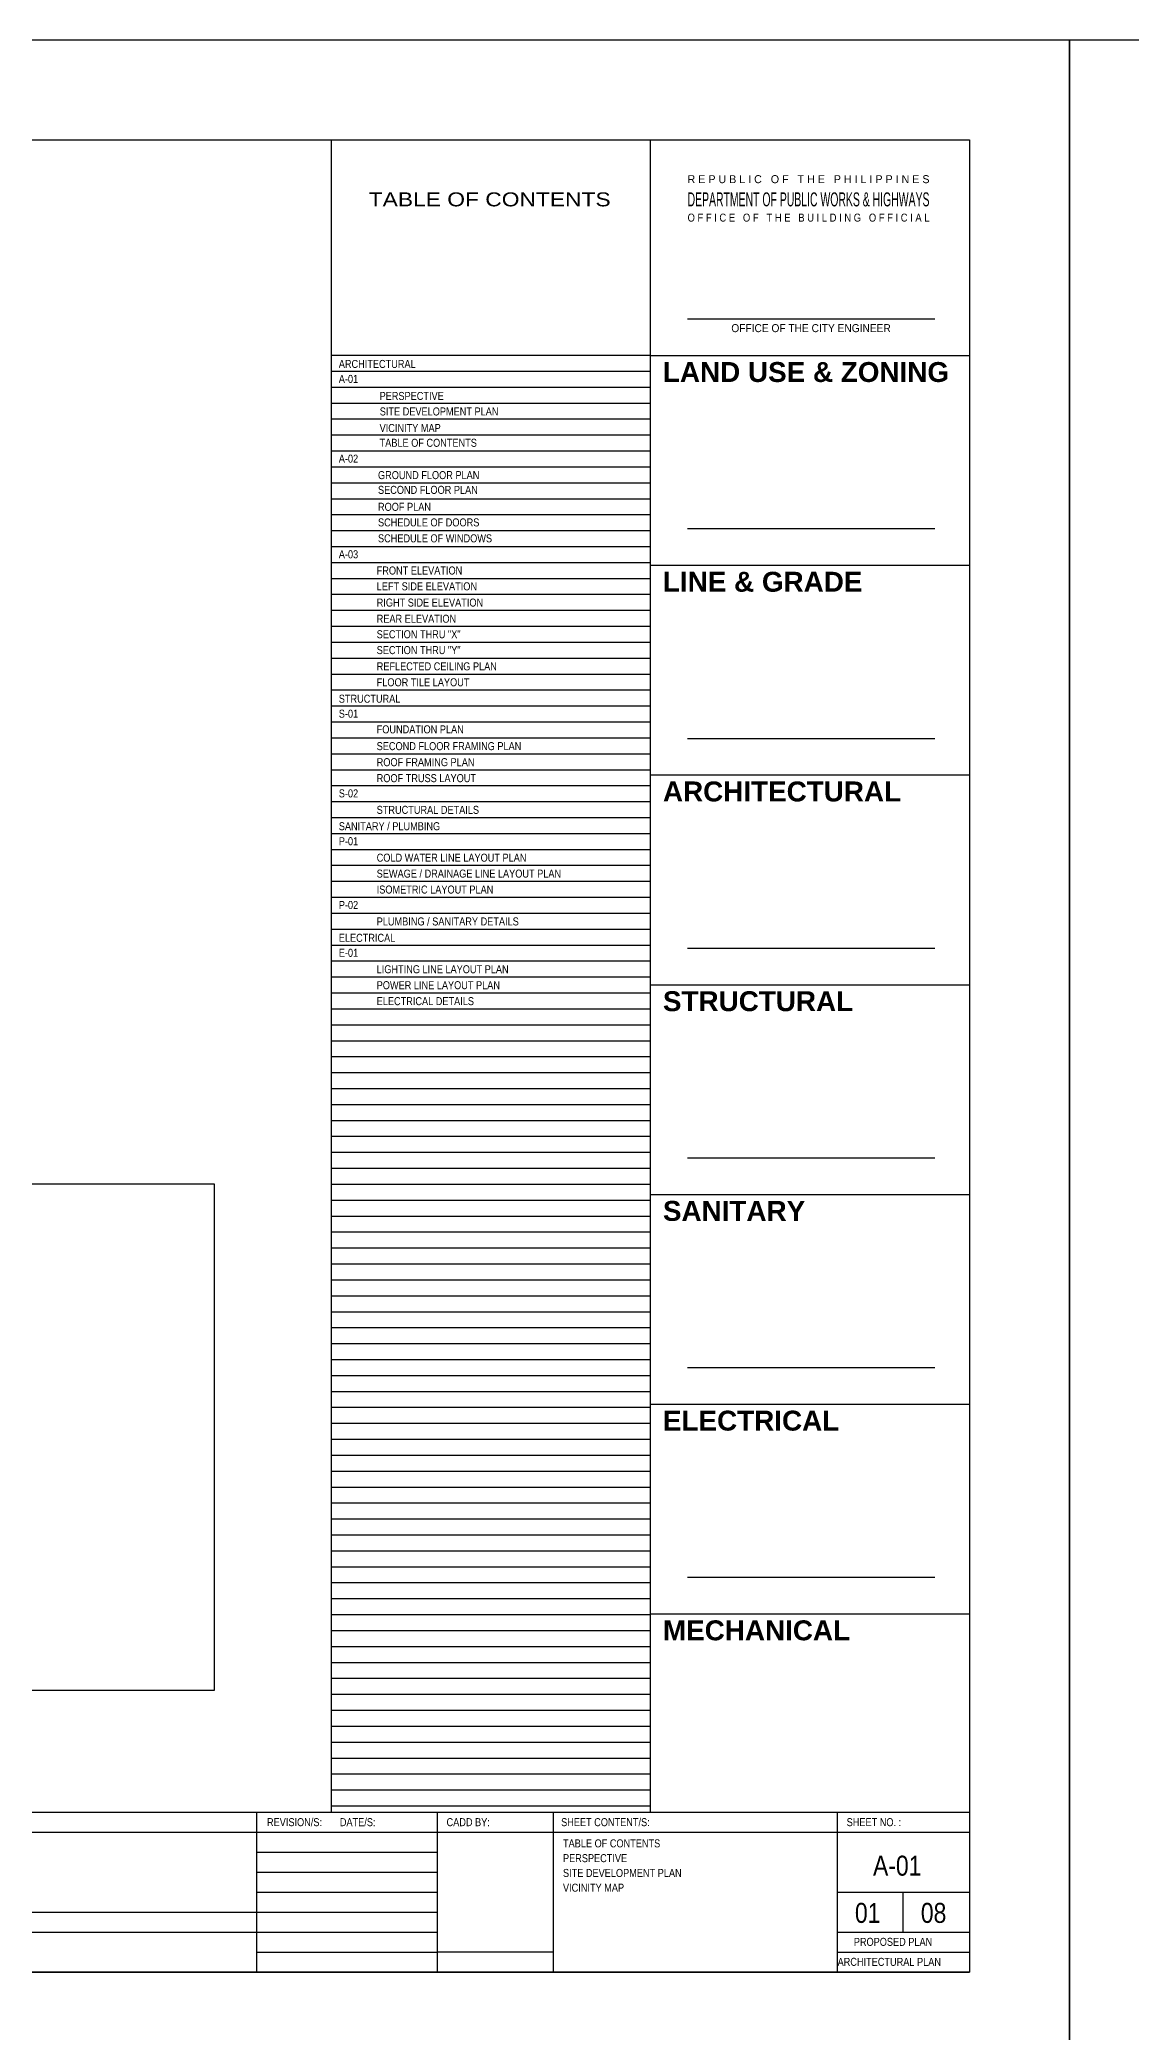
# Model space of a CAD drawing. Header units: inches. Extents: x 7263 to 14962, y 1317 to 2926.
# Drawn here: x 7313.37 to 7340.75, y 1471.12 to 1521.12 of the extents above; entities that cross this region are included whole.
import ezdxf
from ezdxf.enums import TextEntityAlignment as Align

# ---------------------------------------------------------------- set-up
doc = ezdxf.new("R2010")
doc.units = ezdxf.units.IN
doc.header["$MEASUREMENT"] = 0
doc.layers.add('.25', color=250, linetype='Continuous', lineweight=25)
for name, color, linetype in [('Layer3', 3, 'Continuous'), ('Layer6', 6, 'Continuous'), ('text', 7, 'Continuous'), ('Title Block', 1, 'Continuous')]:
    doc.layers.add(name, color=color, linetype=linetype)
doc.styles.add('ARIALN', font='ARIALN.TTF')
doc.styles.get("Standard").update_dxf_attribs({"font": ''})
doc.styles.add('Title', font='swissbo.ttf')
doc.styles.get('Standard').set_extended_font_data('Tw Cen MT Condensed')

msp = doc.modelspace()

# ---------------------------------------------------------------- linework, layer by layer
at = {"layer": '.25', "color": 9, "true_color": 0xc7c8ca}
msp.add_lwpolyline([(7294.541, 1492.408), (7317.739, 1492.408), (7317.739, 1479.693), (7294.541, 1479.693)], close=True, dxfattribs=at)
at = {"layer": 'Defpoints'}
for points in [[(7262.697, 1521.116), (7339.197, 1521.116), (7339.197, 1470.116), (7262.697, 1470.116)], [(7339.197, 1521.116), (7415.697, 1521.116), (7415.697, 1470.116), (7339.197, 1470.116)]]:
    msp.add_lwpolyline(points, close=True, dxfattribs=at)
at = {"layer": 'Layer3'}
for p, q in [((7318.802, 1476.642), (7318.802, 1472.626)), ((7323.334, 1476.642), (7323.334, 1472.626)), ((7326.245, 1476.642), (7326.245, 1472.626)), ((7333.374, 1476.642), (7333.374, 1472.626)), ((7266.712, 1476.14), (7336.687, 1476.14)), ((7318.802, 1475.638), (7323.334, 1475.638)), ((7318.802, 1475.136), (7323.334, 1475.136)), ((7318.802, 1474.634), (7323.334, 1474.634)), ((7333.374, 1474.634), (7336.687, 1474.634)), ((7335.03, 1473.63), (7335.03, 1474.634)), ((7291.267, 1474.132), (7318.802, 1474.132)), ((7318.802, 1474.132), (7323.334, 1474.132)), ((7291.267, 1473.63), (7318.802, 1473.63)), ((7318.802, 1473.63), (7323.334, 1473.63)), ((7333.374, 1473.63), (7336.687, 1473.63)), ((7318.802, 1473.128), (7323.334, 1473.128)), ((7326.245, 1473.128), (7323.334, 1473.128)), ((7333.374, 1473.128), (7336.687, 1473.128))]:
    msp.add_line(p, q, dxfattribs=at)
at = {"layer": 'Layer6'}
for p, q in [((7336.687, 1518.606), (7336.687, 1472.626)), ((7266.712, 1476.642), (7336.687, 1476.642)), ((7266.712, 1472.626), (7336.687, 1472.626))]:
    msp.add_line(p, q, dxfattribs=at)
msp.add_lwpolyline([(7336.687, 1472.626), (7266.712, 1472.626), (7266.712, 1518.606), (7336.687, 1518.606)], close=True, dxfattribs=at)
at = {"layer": 'Title Block', "color": 2}
for p, q in [((7320.687, 1476.642), (7320.687, 1518.606)), ((7328.687, 1476.642), (7328.687, 1518.606)), ((7329.617, 1514.113), (7335.821, 1514.113)), ((7328.687, 1513.194), (7320.687, 1513.194)), ((7328.687, 1512.794), (7320.687, 1512.794)), ((7328.687, 1513.194), (7336.687, 1513.194)), ((7328.687, 1512.394), (7320.687, 1512.394)), ((7328.687, 1511.994), (7320.687, 1511.994)), ((7328.687, 1511.594), (7320.687, 1511.594)), ((7328.687, 1511.194), (7320.687, 1511.194)), ((7328.687, 1510.794), (7320.687, 1510.794)), ((7328.687, 1510.394), (7320.687, 1510.394)), ((7328.687, 1509.994), (7320.687, 1509.994)), ((7328.687, 1509.594), (7320.687, 1509.594)), ((7328.687, 1509.194), (7320.687, 1509.194)), ((7328.687, 1508.794), (7320.687, 1508.794)), ((7329.617, 1508.851), (7335.821, 1508.851)), ((7328.687, 1508.394), (7320.687, 1508.394)), ((7328.687, 1507.994), (7320.687, 1507.994)), ((7328.687, 1507.931), (7336.687, 1507.931)), ((7328.687, 1507.594), (7320.687, 1507.594)), ((7328.687, 1507.194), (7320.687, 1507.194)), ((7328.687, 1506.794), (7320.687, 1506.794)), ((7328.687, 1506.394), (7320.687, 1506.394)), ((7328.687, 1505.994), (7320.687, 1505.994)), ((7328.687, 1505.994), (7320.687, 1505.994)), ((7328.687, 1505.594), (7320.687, 1505.594)), ((7328.687, 1505.194), (7320.687, 1505.194)), ((7328.687, 1504.794), (7320.687, 1504.794)), ((7328.687, 1504.394), (7320.687, 1504.394)), ((7328.687, 1503.994), (7320.687, 1503.994)), ((7328.687, 1503.594), (7320.687, 1503.594)), ((7329.617, 1503.588), (7335.821, 1503.588)), ((7328.687, 1503.194), (7320.687, 1503.194)), ((7328.687, 1502.794), (7320.687, 1502.794)), ((7328.687, 1502.394), (7320.687, 1502.394)), ((7328.687, 1502.669), (7336.687, 1502.669)), ((7328.687, 1501.994), (7320.687, 1501.994)), ((7328.687, 1501.594), (7320.687, 1501.594)), ((7328.687, 1501.194), (7320.687, 1501.194)), ((7328.687, 1500.794), (7320.687, 1500.794)), ((7328.687, 1500.394), (7320.687, 1500.394)), ((7328.687, 1499.994), (7320.687, 1499.994)), ((7328.687, 1499.594), (7320.687, 1499.594)), ((7328.687, 1499.194), (7320.687, 1499.194)), ((7328.687, 1498.794), (7320.687, 1498.794)), ((7328.687, 1498.394), (7320.687, 1498.394)), ((7329.617, 1498.326), (7335.821, 1498.326)), ((7328.687, 1497.994), (7320.687, 1497.994)), ((7328.687, 1497.594), (7320.687, 1497.594)), ((7328.687, 1497.406), (7336.687, 1497.406)), ((7328.687, 1497.194), (7320.687, 1497.194)), ((7328.687, 1496.794), (7320.687, 1496.794)), ((7328.687, 1496.394), (7320.687, 1496.394)), ((7328.687, 1495.994), (7320.687, 1495.994)), ((7328.687, 1495.594), (7320.687, 1495.594)), ((7328.687, 1495.194), (7320.687, 1495.194)), ((7328.687, 1494.794), (7320.687, 1494.794)), ((7328.687, 1494.394), (7320.687, 1494.394)), ((7328.687, 1493.994), (7320.687, 1493.994)), ((7328.687, 1493.594), (7320.687, 1493.594)), ((7328.687, 1493.194), (7320.687, 1493.194)), ((7328.687, 1492.794), (7320.687, 1492.794)), ((7329.617, 1493.063), (7335.821, 1493.063)), ((7328.687, 1492.394), (7320.687, 1492.394)), ((7328.687, 1491.994), (7320.687, 1491.994)), ((7328.687, 1492.144), (7336.687, 1492.144)), ((7328.687, 1491.594), (7320.687, 1491.594)), ((7328.687, 1491.194), (7320.687, 1491.194)), ((7328.687, 1490.794), (7320.687, 1490.794)), ((7328.687, 1490.394), (7320.687, 1490.394)), ((7328.687, 1489.994), (7320.687, 1489.994)), ((7328.687, 1489.594), (7320.687, 1489.594)), ((7328.687, 1489.194), (7320.687, 1489.194)), ((7328.687, 1488.794), (7320.687, 1488.794)), ((7328.687, 1488.394), (7320.687, 1488.394)), ((7328.687, 1487.994), (7320.687, 1487.994)), ((7329.617, 1487.801), (7335.821, 1487.801)), ((7328.687, 1487.594), (7320.687, 1487.594)), ((7328.687, 1487.194), (7320.687, 1487.194)), ((7328.687, 1486.794), (7320.687, 1486.794)), ((7328.687, 1486.881), (7336.687, 1486.881)), ((7328.687, 1486.394), (7320.687, 1486.394)), ((7328.687, 1485.994), (7320.687, 1485.994)), ((7328.687, 1485.594), (7320.687, 1485.594)), ((7328.687, 1485.194), (7320.687, 1485.194)), ((7328.687, 1484.794), (7320.687, 1484.794)), ((7328.687, 1484.394), (7320.687, 1484.394)), ((7328.687, 1483.994), (7320.687, 1483.994)), ((7328.687, 1483.594), (7320.687, 1483.594)), ((7328.687, 1483.194), (7320.687, 1483.194)), ((7328.687, 1482.794), (7320.687, 1482.794)), ((7328.687, 1482.394), (7320.687, 1482.394)), ((7329.617, 1482.538), (7335.821, 1482.538)), ((7328.687, 1481.994), (7320.687, 1481.994)), ((7328.687, 1481.594), (7320.687, 1481.594)), ((7328.687, 1481.619), (7336.687, 1481.619)), ((7328.687, 1481.194), (7320.687, 1481.194)), ((7328.687, 1480.794), (7320.687, 1480.794)), ((7328.687, 1480.394), (7320.687, 1480.394)), ((7328.687, 1479.994), (7320.687, 1479.994)), ((7328.687, 1479.594), (7320.687, 1479.594)), ((7328.687, 1479.194), (7320.687, 1479.194)), ((7328.687, 1478.794), (7320.687, 1478.794)), ((7328.687, 1478.394), (7320.687, 1478.394)), ((7328.687, 1477.994), (7320.687, 1477.994)), ((7328.687, 1477.594), (7320.687, 1477.594)), ((7328.687, 1477.194), (7320.687, 1477.194)), ((7328.687, 1476.794), (7320.687, 1476.794))]:
    msp.add_line(p, q, dxfattribs=at)

# ---------------------------------------------------------------- texts
at = {"layer": 'text'}
for s, height, p in [('ARCHITECTURAL', 0.20079, (7320.866, 1512.883)), ('A-01', 0.2008, (7320.866, 1512.507)), ('PERSPECTIVE', 0.20079, (7321.89, 1512.08)), ('SITE DEVELOPMENT PLAN', 0.20079, (7321.894, 1511.691)), ('VICINITY MAP', 0.20079, (7321.89, 1511.276)), ('TABLE OF CONTENTS', 0.20079, (7321.89, 1510.905)), ('A-02', 0.2008, (7320.866, 1510.507)), ('GROUND FLOOR PLAN', 0.20079, (7321.85, 1510.094)), ('SECOND FLOOR PLAN', 0.20079, (7321.85, 1509.723)), ('ROOF PLAN', 0.2008, (7321.85, 1509.298)), ('SCHEDULE OF DOORS ', 0.20079, (7321.85, 1508.907)), ('A-03', 0.2008, (7320.866, 1508.107)), ('SCHEDULE OF WINDOWS', 0.20079, (7321.85, 1508.507)), ('FRONT ELEVATION', 0.20079, (7321.817, 1507.7)), ('LEFT SIDE ELEVATION', 0.20079, (7321.817, 1507.303)), ('RIGHT SIDE ELEVATION', 0.20079, (7321.817, 1506.895)), ('SECTION THRU "X"', 0.20079, (7321.817, 1506.1)), ('REAR ELEVATION', 0.20079, (7321.817, 1506.49)), ('SECTION THRU "Y"', 0.20079, (7321.817, 1505.703)), ('REFLECTED CEILING PLAN', 0.20079, (7321.817, 1505.295)), ('FLOOR TILE LAYOUT', 0.20079, (7321.817, 1504.895)), ('STRUCTURAL', 0.2008, (7320.866, 1504.483)), ('S-01', 0.2008, (7320.866, 1504.107)), ('FOUNDATION PLAN', 0.20079, (7321.817, 1503.714)), ('SECOND FLOOR FRAMING PLAN', 0.20079, (7321.817, 1503.293)), ('ROOF FRAMING PLAN', 0.20079, (7321.817, 1502.89)), ('S-02', 0.2008, (7320.866, 1502.107)), ('ROOF TRUSS LAYOUT', 0.20079, (7321.817, 1502.49)), ('STRUCTURAL DETAILS', 0.20079, (7321.817, 1501.694)), ('SANITARY / PLUMBING', 0.20079, (7320.866, 1501.283)), ('P-01', 0.2008, (7320.866, 1500.907)), ('SEWAGE / DRAINAGE LINE LAYOUT PLAN', 0.20079, (7321.817, 1500.094)), ('COLD WATER LINE LAYOUT PLAN', 0.20079, (7321.817, 1500.494)), ('ISOMETRIC LAYOUT PLAN', 0.20079, (7321.817, 1499.694)), ('P-02', 0.2008, (7320.866, 1499.307)), ('PLUMBING / SANITARY DETAILS', 0.20079, (7321.817, 1498.894)), ('ELECTRICAL', 0.2008, (7320.866, 1498.483)), ('E-01', 0.2008, (7320.866, 1498.107)), ('LIGHTING LINE LAYOUT PLAN', 0.20079, (7321.817, 1497.694)), ('POWER LINE LAYOUT PLAN', 0.20079, (7321.817, 1497.294)), ('ELECTRICAL DETAILS', 0.20079, (7321.817, 1496.894)), ('TABLE OF CONTENTS', 0.20079, (7326.491, 1475.76)), ('PERSPECTIVE', 0.20079, (7326.491, 1475.389)), ('VICINITY MAP', 0.20079, (7326.491, 1474.648)), ('SITE DEVELOPMENT PLAN', 0.20079, (7326.491, 1475.018))]:
    msp.add_text(s, height=height, dxfattribs=at).set_placement(p)
at = {"layer": 'text', "lineweight": 30}
for s, p in [('A-01', (7334.27, 1475.05)), ('01', (7333.816, 1473.865)), ('08', (7335.47, 1473.865))]:
    msp.add_text(s, height=0.502, dxfattribs=at).set_placement(p)
at = {"layer": 'text', "attachment_point": 1}
for s, insert, char_height in [('REVISION/S:', (7319.065, 1476.493), 0.20079), ('DATE/S:', (7320.893, 1476.493), 0.2008), ('CADD BY:', (7323.57, 1476.493), 0.2008), ('SHEET CONTENT/S:', (7326.444, 1476.493), 0.20079), ('SHEET NO. :', (7333.609, 1476.493), 0.20079)]:
    msp.add_mtext(s, dxfattribs=dict(at, insert=insert, char_height=char_height))
at = {"layer": 'text', "char_height": 0.20079, "width": 3.31299, "attachment_point": 1}
for s, insert in [('\\pi0.41353;PROPOSED PLAN', (7333.374, 1473.49)), ('\\pi0.00717;ARCHITECTURAL PLAN', (7333.374, 1472.988))]:
    msp.add_mtext(s, dxfattribs=dict(at, insert=insert))
at = {"layer": 'Title Block', "color": 2, "style": 'ARIALN'}
for s, width, p, p2 in [('TABLE OF CONTENTS', 1.426456, (7321.617, 1516.938), (7327.687, 1516.938)), ('DEPARTMENT OF PUBLIC WORKS & HIGHWAYS', 0.653412, (7329.617, 1516.938), (7335.687, 1516.938))]:
    msp.add_text(s, height=0.35, dxfattribs=dict(at, width=width)).set_placement(p, p2, align=Align.FIT)
at = {"layer": 'Title Block', "color": 2}
for s, width, p, p2 in [('R E P U B L I C   O F   T H E   P H I L I P P I N E S', 0.649635, (7329.617, 1517.52), (7335.687, 1517.52)), ('O F F I C E   O F   T H E   B U I L D I N G   O F F I C I A L', 0.56901, (7329.617, 1516.555), (7335.687, 1516.555)), ('OFFICE OF THE CITY ENGINEER', 0.853659, (7330.715, 1513.782), (7334.715, 1513.782))]:
    msp.add_text(s, height=0.2, dxfattribs=dict(at, width=width)).set_placement(p, p2, align=Align.FIT)
at = {"layer": 'Title Block', "color": 2, "style": 'Title'}
for s, p in [('LAND USE & ZONING', (7328.999, 1512.531)), ('LINE & GRADE', (7328.999, 1507.268)), ('ARCHITECTURAL', (7328.999, 1502.006)), ('STRUCTURAL', (7328.999, 1496.743)), ('SANITARY', (7328.999, 1491.481)), ('ELECTRICAL', (7328.999, 1486.218)), ('MECHANICAL', (7328.999, 1480.956))]:
    msp.add_text(s, height=0.5, dxfattribs=at).set_placement(p)

doc.saveas('drawing.dxf')
